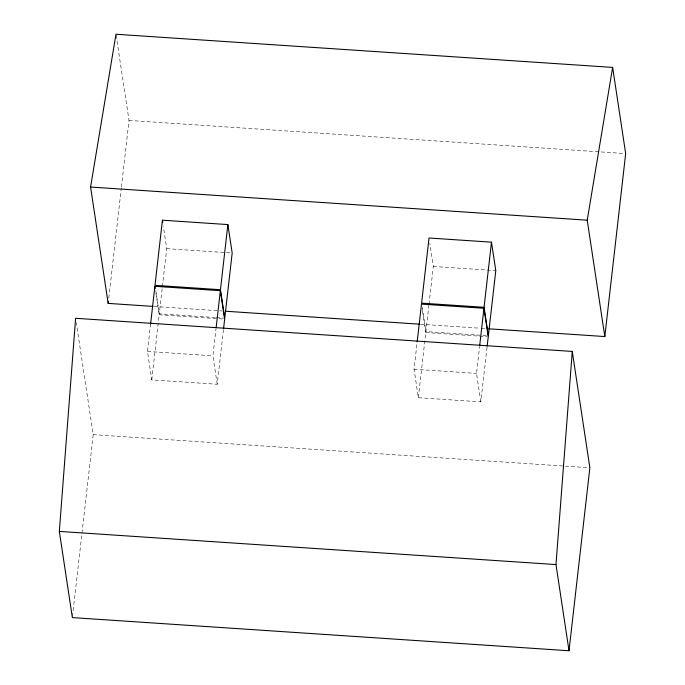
<?xml version="1.0" encoding="UTF-8"?>
<svg xmlns="http://www.w3.org/2000/svg" width="685" height="685" viewBox="0 0 685 685"><rect width="100%" height="100%" fill="white"/><g stroke="black" fill="none" stroke-linecap="round" stroke-linejoin="round"><path stroke-width="0.51" stroke-dasharray="3.42 2.57" d="M72.482 616.543L93.211 434.641L76.258 322.515M108.778 298.103L121.314 188.118M121.433 187.056L129.02 120.432L116.15 35.303M223.456 329.639L217.231 384.268L151.77 379.892L147.472 351.448L150.58 324.133M151.77 379.892L159.194 314.757L155.846 292.632M215.261 317.523L159.305 313.79L162.294 287.52M162.413 286.476L166.729 248.655L163.381 226.529M217.231 384.268L212.924 355.815L216.04 328.5M487.052 347.235L480.827 401.864L418.364 397.694L414.057 369.241L417.054 342.979M418.364 397.694L425.787 332.559L422.123 308.327M486.239 335.607L425.899 331.583L428.887 305.313M429.007 304.268L433.322 266.448L429.812 243.269M480.827 401.864L476.52 373.411L479.517 347.149M129.02 120.432L624.609 153.517M166.729 248.655L231.128 252.953M433.322 266.448L495.786 270.618M153.997 306.452L222.205 311.007M420.444 324.236L480.125 328.218M481.195 328.295L485.451 328.577M216.314 317.592L223.704 318.088M159.194 314.757L224.654 319.133M425.787 332.559L487.189 336.652M147.472 351.448L212.924 355.815M414.057 369.241L476.52 373.411M93.211 434.641L564.286 466.083M565.348 466.151L589.862 467.787M422.234 307.351L425.899 331.583M155.803 290.611L159.305 313.79"/><path stroke-width="1.03" d="M59.33 531.414L75.615 318.285L572.266 351.431L589.862 467.787L569.012 650.75L72.362 617.596L59.33 531.414L555.98 564.568L569.012 650.75M555.98 564.568L572.266 351.431M152.935 306.383L108.17 303.395L108.41 301.28M150.58 324.133L154.887 286.313L220.347 290.68L224.654 319.133L223.575 328.586M162.422 220.202L154.998 285.337L220.459 289.712L224.757 318.157L232.181 253.022L227.882 224.577L162.422 220.202L162.747 222.308M216.16 327.456L220.347 290.68M220.459 289.712L227.882 224.577M417.174 341.926L421.481 304.106L483.944 308.276L488.251 336.729L487.172 346.182M479.637 346.096L483.944 308.276M484.055 307.308L491.479 242.173L429.015 238.003L421.592 303.138L484.055 307.308L488.362 335.753L495.786 270.618L491.479 242.173M488.653 328.791L604.821 336.549L625.67 153.586L612.638 67.404L115.988 34.25L90.574 187.039L108.17 303.395M604.821 336.549L587.225 220.193L612.638 67.404M90.574 187.039L587.225 220.193M225.408 311.221L419.374 324.168M154.887 286.313L155.212 288.419"/></g></svg>
